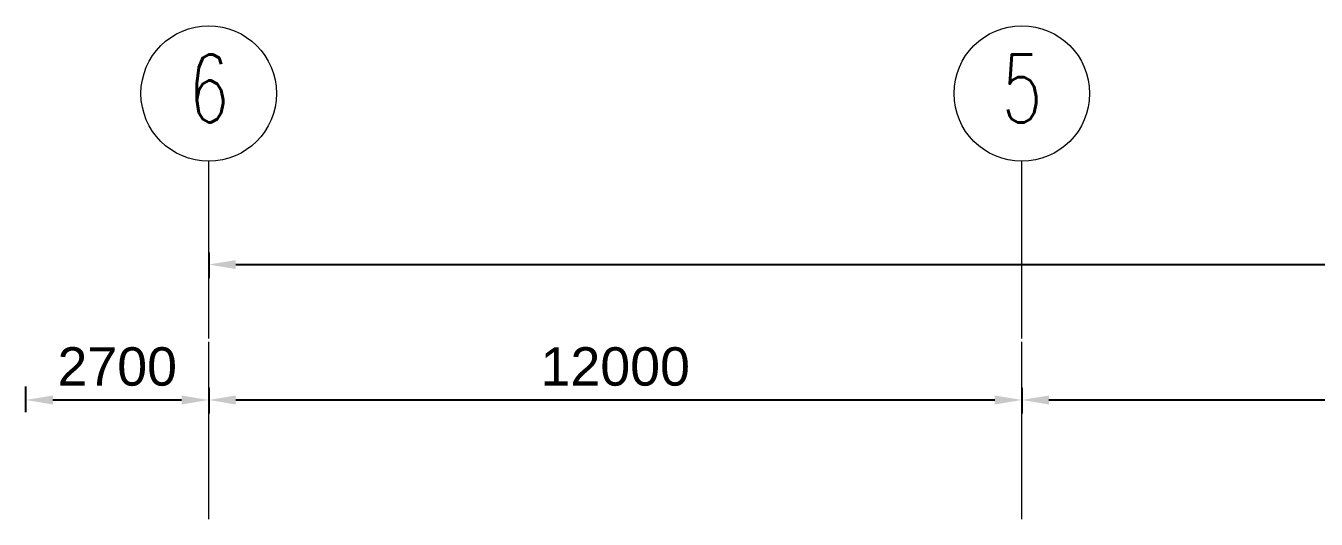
# Model space of a CAD drawing. Header units: millimetres. Extents: x 4021 to 183614, y -11746 to 71065.
# Drawn here: x 37640 to 56684, y 55394 to 62681 of the extents above; entities that cross this region are included whole.
import ezdxf

# ---------------------------------------------------------------- set-up
doc = ezdxf.new("R2010")
doc.units = ezdxf.units.MM
doc.linetypes.add('Grid Line__1_200_', pattern=[10.5, 6, -1.5, 1.5, -1.5])
for name, color, linetype, lineweight in [('A-ANNO-DIMS', 211, 'Continuous', 5), ('A-ANNO-NOTE', 131, 'Continuous', 25), ('S-GRID', 1, 'Continuous', 5), ('S-GRID-IDEN', 1, 'Continuous', 25)]:
    doc.layers.add(name, color=color, linetype=linetype, lineweight=lineweight)
doc.styles.add('RomanS', font='romans__.ttf', dxfattribs={"width": 0.7, "height": 1003.164557})
doc.styles.add('Swis721 BT', font='swiss.ttf', dxfattribs={"height": 567.642527})
doc.dimstyles.new('DLN_3mm', dxfattribs={"dimscale": 304.8, "dimtxt": 600, "dimasz": 1.312336, "dimexe": 0.656168, "dimexo": 0.0625, "dimgap": 0.656168, "dimtad": 1, "dimdec": 0, "dimzin": 0, "dimdsep": 46, "dimtxsty": 'Swis721 BT', "dimsah": 1, "dimcen": 0.09, "dimadec": 0, "dimazin": 0, "dimtfac": 1, "dimtdec": 4, "dimtix": 1, "dimtmove": 0, "dimatfit": 3, "dimfxl": 0.656168, "dimfxlon": 1, "dimtvp": 1, "dimtolj": 1, "dimtzin": 0, "dimarcsym": 2})

# ---------------------------------------------------------------- blocks, each defined once
blk = doc.blocks.new('Grid - Bubble - 10mm-1724413-Copy of COLOUR_R_F')
at = {"layer": 'A-ANNO-NOTE', "lineweight": 5}
blk.add_circle((0, 0), 5, dxfattribs=at)
blk = doc.blocks.new('DIMBLOCK1-Copy of COLOUR_R_F')
at = {"layer": 'A-ANNO-DIMS', "color": 0, "lineweight": -2, "transparency": 16777216}
for p, q in [((40339, 57335), (40339, 56955)), ((52339, 57335), (52339, 56955)), ((40739, 57155), (51939, 57155))]:
    blk.add_line(p, q, dxfattribs=at)
at = {"layer": 'A-ANNO-DIMS', "color": 0, "transparency": 16777216}
for points in [[(40739, 57221), (40739, 57088), (40339, 57155)], [(51939, 57221), (51939, 57088), (52339, 57155)]]:
    blk.add_solid(points, dxfattribs=at)
at = {"layer": 'Defpoints', "color": 0, "transparency": 16777216}
for p in [(40339, 57355), (52339, 57355), (52339, 57155)]:
    blk.add_point(p, dxfattribs=at)
at = {"layer": 'A-ANNO-DIMS', "color": 0, "transparency": 16777216, "insert": (46339, 57646), "char_height": 567.6, "width": 2628.57, "attachment_point": 5, "style": 'Swis721 BT'}
blk.add_mtext('\\A1;12000', dxfattribs=at)
blk = doc.blocks.new('DIMBLOCK2-Copy of COLOUR_R_F')
at = {"layer": 'A-ANNO-DIMS', "color": 0, "lineweight": -2, "transparency": 16777216}
for p, q in [((52339, 57335), (52339, 56955)), ((63589, 57335), (63589, 56955)), ((52739, 57155), (63189, 57155))]:
    blk.add_line(p, q, dxfattribs=at)
at = {"layer": 'A-ANNO-DIMS', "color": 0, "transparency": 16777216}
for points in [[(52739, 57221), (52739, 57088), (52339, 57155)], [(63189, 57221), (63189, 57088), (63589, 57155)]]:
    blk.add_solid(points, dxfattribs=at)
at = {"layer": 'Defpoints', "color": 0, "transparency": 16777216}
for p in [(52339, 57355), (63589, 57355), (63589, 57155)]:
    blk.add_point(p, dxfattribs=at)
at = {"layer": 'A-ANNO-DIMS', "color": 0, "transparency": 16777216, "insert": (57964, 57646), "char_height": 567.6, "width": 2628.57, "attachment_point": 5, "style": 'Swis721 BT'}
blk.add_mtext('\\A1;11250', dxfattribs=at)
blk = doc.blocks.new('DIMBLOCK6-Copy of COLOUR_R_F')
at = {"layer": 'A-ANNO-DIMS', "color": 0, "lineweight": -2, "transparency": 16777216}
for p, q in [((40339, 59335), (40339, 58955)), ((88339, 59335), (88339, 58955)), ((40739, 59155), (87939, 59155))]:
    blk.add_line(p, q, dxfattribs=at)
at = {"layer": 'A-ANNO-DIMS', "color": 0, "transparency": 16777216}
for points in [[(40739, 59221), (40739, 59088), (40339, 59155)], [(87939, 59221), (87939, 59088), (88339, 59155)]]:
    blk.add_solid(points, dxfattribs=at)
at = {"layer": 'Defpoints', "color": 0, "transparency": 16777216}
for p in [(40339, 59355), (88339, 59355), (88339, 59155)]:
    blk.add_point(p, dxfattribs=at)
at = {"layer": 'A-ANNO-DIMS', "color": 0, "transparency": 16777216, "insert": (64339, 59646), "char_height": 567.6, "width": 2628.57, "attachment_point": 5, "style": 'Swis721 BT'}
blk.add_mtext('\\A1;48000', dxfattribs=at)
blk = doc.blocks.new('DIMBLOCK41-Copy of COLOUR_R_F')
at = {"layer": 'A-ANNO-DIMS', "color": 0, "lineweight": -2, "transparency": 16777216}
for p, q in [((37640, 56974), (37640, 57355)), ((40339, 57335), (40339, 56955)), ((38040, 57155), (39939, 57155))]:
    blk.add_line(p, q, dxfattribs=at)
at = {"layer": 'A-ANNO-DIMS', "color": 0, "transparency": 16777216}
for points in [[(38040, 57221), (38040, 57088), (37640, 57155)], [(39939, 57221), (39939, 57088), (40339, 57155)]]:
    blk.add_solid(points, dxfattribs=at)
at = {"layer": 'Defpoints', "color": 0, "transparency": 16777216}
for p in [(40339, 57355), (40339, 57155), (37640, 56955)]:
    blk.add_point(p, dxfattribs=at)
at = {"layer": 'A-ANNO-DIMS', "color": 0, "transparency": 16777216, "insert": (38989, 57646), "char_height": 567.6, "width": 2102.86, "attachment_point": 5, "style": 'Swis721 BT'}
blk.add_mtext('\\A1;2700', dxfattribs=at)

msp = doc.modelspace()

# ---------------------------------------------------------------- linework, layer by layer
at = {"layer": 'S-GRID', "linetype": 'Grid Line__1_200_'}
for p, q in [((40339.3, 58063), (40339.3, 60681.4)), ((52339.3, 58063), (52339.3, 60681.4)), ((40339.3, 55393.8), (40339.3, 58012.2)), ((52339.3, 55393.8), (52339.3, 58012.2))]:
    msp.add_line(p, q, dxfattribs=at)

# ---------------------------------------------------------------- block references
at = {"layer": 'S-GRID-IDEN', "lineweight": 5, "xscale": 199.9999999999999, "yscale": 199.9999999999999, "zscale": 199.9999999999999}
for p in [(40339.3, 61681.4), (52339.3, 61681.4)]:
    msp.add_blockref('Grid - Bubble - 10mm-1724413-Copy of COLOUR_R_F', p, dxfattribs=at)

# ---------------------------------------------------------------- texts
at = {"layer": 'S-GRID-IDEN', "lineweight": 5, "char_height": 1003.165, "width": 792, "attachment_point": 2, "line_spacing_factor": 0.964689, "style": 'RomanS'}
for s, insert in [('\\fRomanS|b0|i0|c134|p2|;\\W.7;6', (40342, 62256.3)), ('\\fRomanS|b0|i0|c134|p2|;\\W.7;5', (52342, 62256.3))]:
    msp.add_mtext(s, dxfattribs=dict(at, insert=insert))

# ---------------------------------------------------------------- dimensions: what is measured, and where the dimension line sits
at = {"layer": 'A-ANNO-DIMS'}
for base, p1, p2, override, picture, middle in [((88339.3, 59154.5), (40339.3, 59354.5), (88339.3, 59354.5), {"dimpost": '<>', "dimfxl": 48000.000004}, 'DIMBLOCK6-Copy of COLOUR_R_F', (64339.3, 59646.3)), ((40339.3, 57154.5), (37639.7, 56954.5), (40339.3, 57354.5), {"dimpost": '<>', "dimfxl": 2729.091614}, 'DIMBLOCK41-Copy of COLOUR_R_F', (38989.5, 57646.3)), ((52339.3, 57154.5), (40339.3, 57354.5), (52339.3, 57354.5), {"dimpost": '<>', "dimfxl": 12000.000002}, 'DIMBLOCK1-Copy of COLOUR_R_F', (46339.3, 57646.3)), ((63589.3, 57154.5), (52339.3, 57354.5), (63589.3, 57354.5), {"dimpost": '<>', "dimfxl": 11250}, 'DIMBLOCK2-Copy of COLOUR_R_F', (57964.3, 57646.3))]:
    dim = msp.add_linear_dim(base=base, p1=p1, p2=p2, dimstyle='DLN_3mm', override=override, dxfattribs=at)
    dim.commit()
    dim.dimension.update_dxf_attribs({"geometry": picture, "text_midpoint": middle})

doc.saveas('drawing.dxf')
